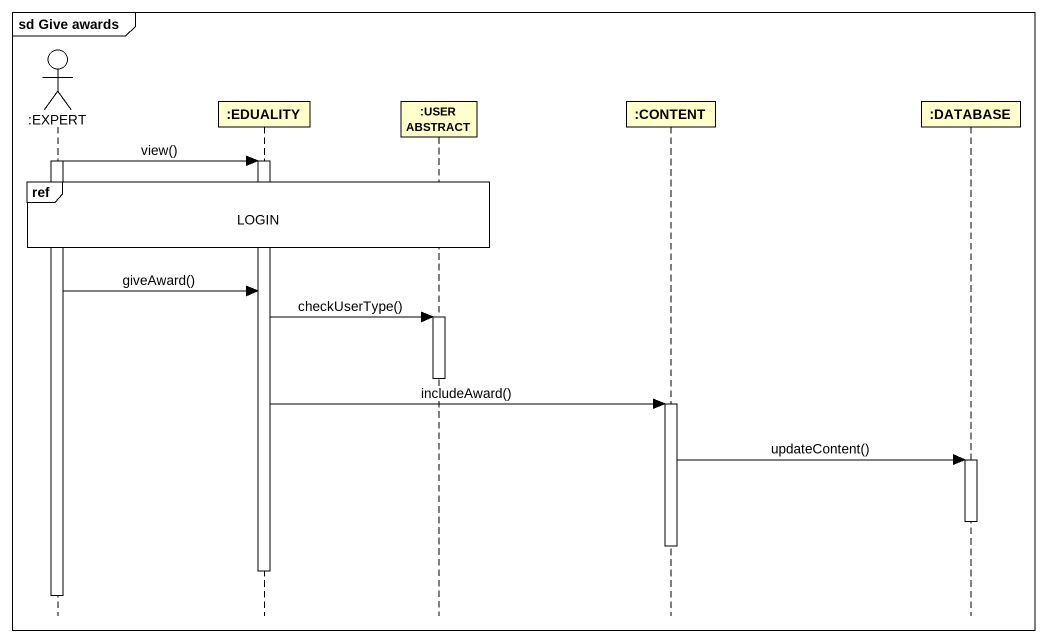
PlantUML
@startuml
mainframe sd Give awards
hide footbox
actor ":EXPERT" as EXPERT
participant ":EDUALITY" as EDUALITY
participant ":USER ABSTRACT" as USER_ABSTRACT
participant ":CONTENT" as CONTENT
participant ":DATABASE" as DATABASE_

activate EXPERT
EXPERT -> EDUALITY : view()
activate EDUALITY
ref over EXPERT, EDUALITY, USER_ABSTRACT : LOGIN
EXPERT -> EDUALITY : giveAward()
EDUALITY -> USER_ABSTRACT : checkUserType()
activate USER_ABSTRACT
deactivate USER_ABSTRACT
EDUALITY -> CONTENT : includeAward()
activate CONTENT
CONTENT -> DATABASE_ : updateContent()
activate DATABASE_
deactivate DATABASE_
deactivate CONTENT
deactivate EDUALITY
deactivate EXPERT
@enduml
